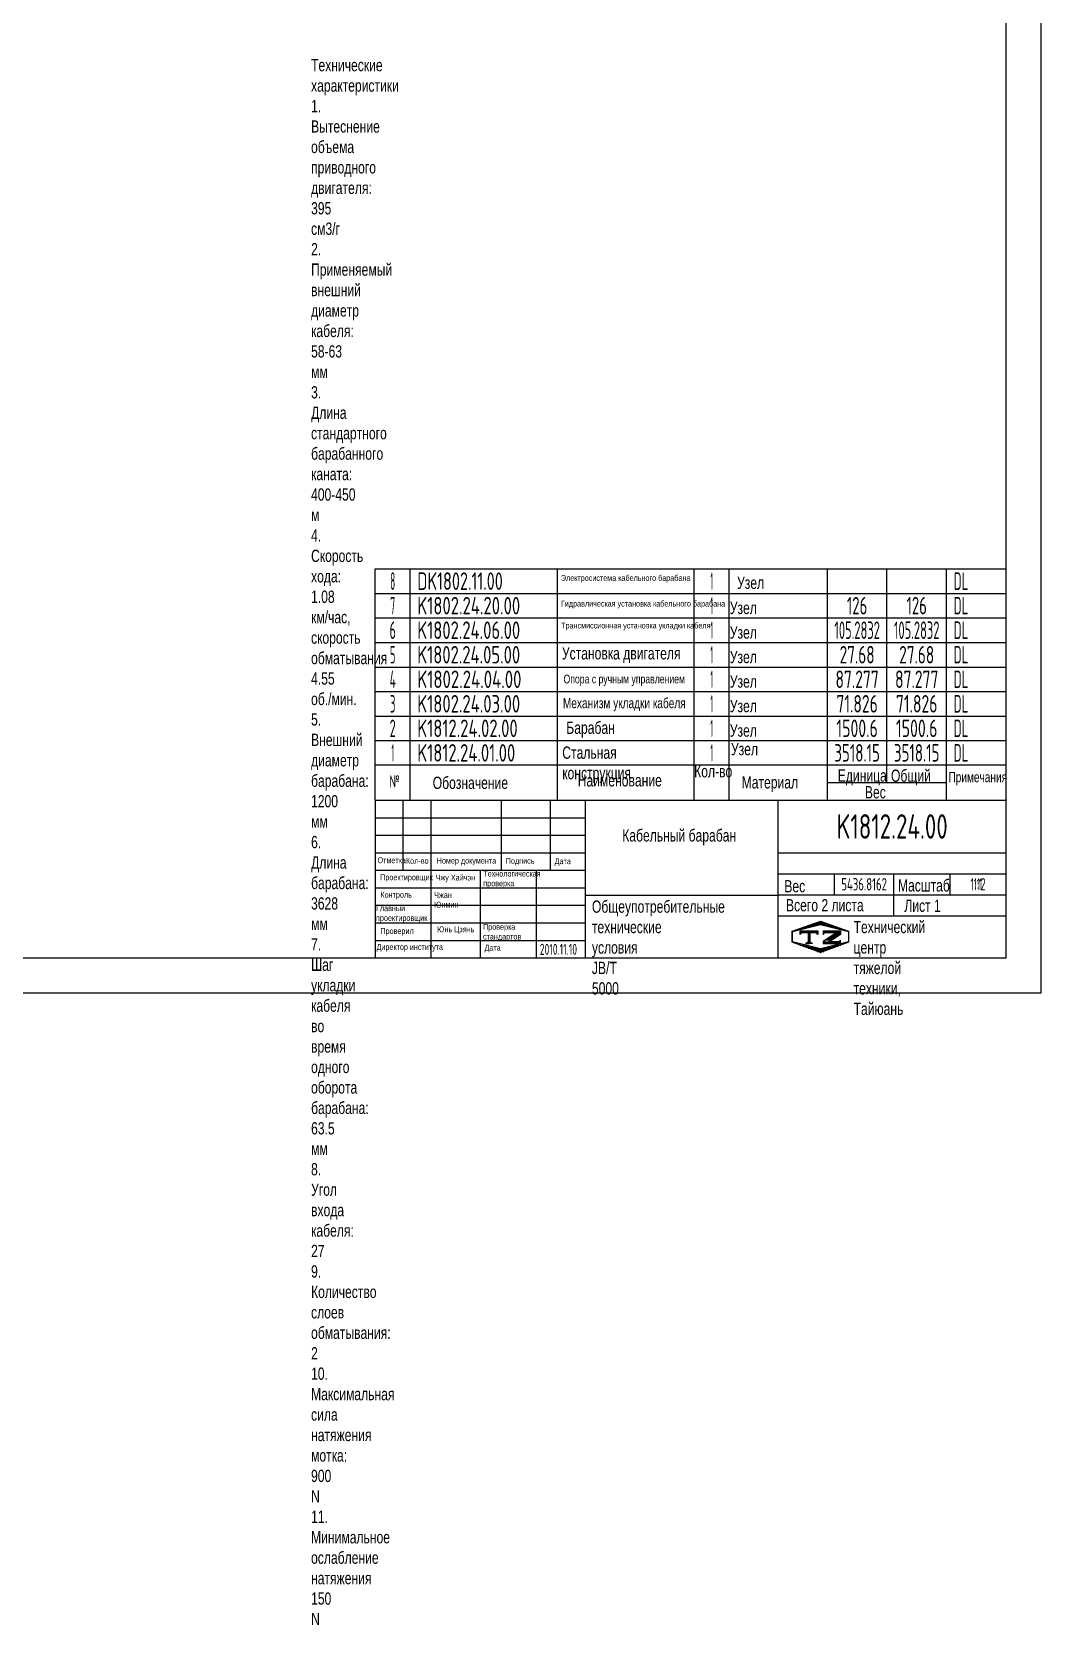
# Model space of a CAD drawing. Header units: millimetres. Extents: x 0 to 10092, y -2165 to 7128.
# Drawn here: x 6636 to 10092, y -2165 to 3291 of the extents above; entities that cross this region are included whole.
import ezdxf
from ezdxf.enums import TextEntityAlignment as Align

# ---------------------------------------------------------------- set-up
doc = ezdxf.new("R2010")
doc.units = ezdxf.units.MM
doc.header["$LTSCALE"] = 120
for name, color, linetype in [('01', 7, 'Continuous'), ('02', 1, 'Continuous'), ('11', 3, 'Continuous'), ('THICK', 7, 'Continuous')]:
    doc.layers.add(name, color=color, linetype=linetype)
doc.styles.get("Standard").update_dxf_attribs({"font": 'isocp', "width": 0.707, "bigfont": 'intecad.shx'})

# ---------------------------------------------------------------- blocks, each defined once
blk = doc.blocks.new('*X27')
at = {"color": 0}
for p, q in [((122.82, 4.8), (123.24, 4.8)), ((122.34, 4.5), (123.72, 4.5))]:
    blk.add_line(p, q, dxfattribs=at)
blk = doc.blocks.new('*X26')
at = {"color": 0}
for p, q in [((120.53, 7.8), (125.53, 7.8)), ((120.53, 7.5), (125.53, 7.5)), ((120.53, 7.2), (120.79, 7.2)), ((125.27, 7.2), (125.53, 7.2))]:
    blk.add_line(p, q, dxfattribs=at)
blk = doc.blocks.new('*X25')
at = {"color": 0}
for p, q in [((122.38, 9.3), (124.32, 9.3)), ((123.24, 9.6), (125.52, 9.6)), ((124.1, 9.9), (128.52, 9.9)), ((124.97, 10.2), (127.67, 10.2)), ((125.83, 10.5), (126.82, 10.5)), ((127.02, 9.6), (129.37, 9.6)), ((128.22, 9.3), (130.22, 9.3)), ((118.22, 7.8), (118.32, 7.8)), ((118.22, 7.5), (118.27, 7.5)), ((118.22, 7.2), (118.27, 7.2)), ((118.22, 6.9), (118.27, 6.9)), ((118.22, 6.6), (118.27, 6.6)), ((118.22, 6.3), (118.27, 6.3)), ((118.22, 6), (118.27, 6)), ((118.22, 5.7), (118.27, 5.7)), ((118.22, 5.4), (118.27, 5.4)), ((118.22, 5.1), (118.27, 5.1)), ((118.22, 4.8), (118.27, 4.8)), ((118.94, 8.1), (119.52, 8.1)), ((119.8, 8.4), (120.72, 8.4)), ((120.66, 8.7), (121.92, 8.7)), ((121.52, 9), (123.12, 9)), ((129.42, 9), (131.07, 9)), ((130.62, 8.7), (131.92, 8.7)), ((131.82, 8.4), (132.77, 8.4)), ((133.02, 8.1), (133.62, 8.1)), ((134.22, 7.8), (134.32, 7.8)), ((134.27, 7.5), (134.32, 7.5)), ((134.27, 7.2), (134.32, 7.2)), ((134.27, 6.9), (134.32, 6.9)), ((134.27, 6.6), (134.32, 6.6)), ((134.27, 6.3), (134.32, 6.3)), ((134.27, 6), (134.32, 6)), ((134.27, 5.7), (134.32, 5.7)), ((134.27, 5.4), (134.32, 5.4)), ((134.27, 5.1), (134.32, 5.1)), ((134.27, 4.8), (134.32, 4.8)), ((118.79, 4.5), (119.42, 4.5)), ((119.61, 4.2), (120.62, 4.2)), ((120.43, 3.9), (121.82, 3.9)), ((121.26, 3.6), (123.02, 3.6)), ((122.08, 3.3), (124.22, 3.3)), ((122.91, 3), (125.42, 3)), ((123.73, 2.7), (128.89, 2.7)), ((124.55, 2.4), (128.07, 2.4)), ((125.38, 2.1), (127.26, 2.1)), ((126.2, 1.8), (126.45, 1.8)), ((127.12, 3), (129.7, 3)), ((128.32, 3.3), (130.51, 3.3)), ((129.52, 3.6), (131.32, 3.6)), ((130.72, 3.9), (132.14, 3.9)), ((131.92, 4.2), (132.95, 4.2)), ((133.12, 4.5), (133.76, 4.5))]:
    blk.add_line(p, q, dxfattribs=at)
blk = doc.blocks.new('*X28')
at = {"color": 0}
for p, q in [((127.06, 7.8), (132.06, 7.8)), ((127.06, 7.5), (132.06, 7.5)), ((127.06, 7.2), (127.32, 7.2)), ((127.84, 5.4), (129.64, 5.4)), ((128.3, 5.7), (130.1, 5.7)), ((128.77, 6), (130.57, 6)), ((129.23, 6.3), (131.04, 6.3)), ((129.7, 6.6), (131.51, 6.6)), ((130.16, 6.9), (131.98, 6.9)), ((130.62, 7.2), (132.06, 7.2))]:
    blk.add_line(p, q, dxfattribs=at)
blk = doc.blocks.new('*X29')
at = {"color": 0}
for p, q in [((127.06, 4.8), (132.06, 4.8)), ((131.84, 5.1), (132.06, 5.1)), ((127.06, 4.5), (132.06, 4.5))]:
    blk.add_line(p, q, dxfattribs=at)

msp = doc.modelspace()

# ---------------------------------------------------------------- linework, layer by layer
at = {"layer": '01', "color": 7}
for p, q in [((7812, 1368), (7812, 1452)), ((7812, 1452), (7932, 1452)), ((7932, 1452), (8436, 1452)), ((8436, 1452), (8904, 1452)), ((8904, 1452), (9024, 1452)), ((9024, 1452), (9360, 1452)), ((9360, 1452), (9564, 1452)), ((9564, 1452), (9768, 1452)), ((9768, 1452), (9972, 1452)), ((9972, 1368), (9972, 1452)), ((7812, 1284), (7812, 1368)), ((9972, 1284), (9972, 1368)), ((7812, 1200), (7812, 1284)), ((9972, 1200), (9972, 1284)), ((7812, 1116), (7812, 1200)), ((9972, 1116), (9972, 1200)), ((7812, 1032), (7812, 1116)), ((9972, 1032), (9972, 1116)), ((7812, 948), (7812, 1032)), ((9972, 948), (9972, 1032)), ((7812, 864), (7812, 948)), ((9972, 864), (9972, 948)), ((7812, 780), (7812, 864)), ((9972, 780), (9972, 864)), ((7812, 660), (7812, 780)), ((7932, 660), (7932, 780)), ((8436, 660), (8436, 780)), ((8904, 660), (8904, 780)), ((9024, 660), (9024, 780)), ((9360, 660), (9360, 780)), ((9564, 720), (9564, 780)), ((9768, 660), (9768, 780)), ((9972, 660), (9972, 780))]:
    msp.add_line(p, q, dxfattribs=at)
for points in [[(9972, 120), (9972, 7008)], [(300, 120), (9972, 120)]]:
    msp.add_lwpolyline(points, dxfattribs=at)
msp.add_point((9972, 660), dxfattribs=at)
at = {"layer": '02', "color": 7}
for p, q in [((7932, 1368), (7932, 1452)), ((8436, 1368), (8436, 1452)), ((8904, 1368), (8904, 1452)), ((9024, 1368), (9024, 1452)), ((9360, 1368), (9360, 1452)), ((9564, 1368), (9564, 1452)), ((9768, 1368), (9768, 1452)), ((7812, 1368), (7932, 1368)), ((7932, 1284), (7932, 1368)), ((7932, 1368), (8436, 1368)), ((8436, 1284), (8436, 1368)), ((8436, 1368), (8904, 1368)), ((8904, 1284), (8904, 1368)), ((8904, 1368), (9024, 1368)), ((9024, 1284), (9024, 1368)), ((9024, 1368), (9360, 1368)), ((9360, 1284), (9360, 1368)), ((9360, 1368), (9564, 1368)), ((9564, 1284), (9564, 1368)), ((9564, 1368), (9768, 1368)), ((9768, 1284), (9768, 1368)), ((9768, 1368), (9972, 1368)), ((7812, 1284), (7932, 1284)), ((7932, 1200), (7932, 1284)), ((7932, 1284), (8436, 1284)), ((8436, 1200), (8436, 1284)), ((8436, 1284), (8904, 1284)), ((8904, 1200), (8904, 1284)), ((8904, 1284), (9024, 1284)), ((9024, 1200), (9024, 1284)), ((9024, 1284), (9360, 1284)), ((9360, 1200), (9360, 1284)), ((9360, 1284), (9564, 1284)), ((9564, 1200), (9564, 1284)), ((9564, 1284), (9768, 1284)), ((9768, 1200), (9768, 1284)), ((9768, 1284), (9972, 1284)), ((7812, 1200), (7932, 1200)), ((7932, 1116), (7932, 1200)), ((7932, 1200), (8436, 1200)), ((8436, 1116), (8436, 1200)), ((8436, 1200), (8904, 1200)), ((8904, 1116), (8904, 1200)), ((8904, 1200), (9024, 1200)), ((9024, 1116), (9024, 1200)), ((9024, 1200), (9360, 1200)), ((9360, 1116), (9360, 1200)), ((9360, 1200), (9564, 1200)), ((9564, 1116), (9564, 1200)), ((9564, 1200), (9768, 1200)), ((9768, 1116), (9768, 1200)), ((9768, 1200), (9972, 1200)), ((7812, 1116), (7932, 1116)), ((7932, 1032), (7932, 1116)), ((7932, 1116), (8436, 1116)), ((8436, 1032), (8436, 1116)), ((8436, 1116), (8904, 1116)), ((8904, 1032), (8904, 1116)), ((8904, 1116), (9024, 1116)), ((9024, 1032), (9024, 1116)), ((9024, 1116), (9360, 1116)), ((9360, 1032), (9360, 1116)), ((9360, 1116), (9564, 1116)), ((9564, 1032), (9564, 1116)), ((9564, 1116), (9768, 1116)), ((9768, 1032), (9768, 1116)), ((9768, 1116), (9972, 1116)), ((7812, 1032), (7932, 1032)), ((7932, 948), (7932, 1032)), ((7932, 1032), (8436, 1032)), ((8436, 948), (8436, 1032)), ((8436, 1032), (8904, 1032)), ((8904, 948), (8904, 1032)), ((8904, 1032), (9024, 1032)), ((9024, 948), (9024, 1032)), ((9024, 1032), (9360, 1032)), ((9360, 948), (9360, 1032)), ((9360, 1032), (9564, 1032)), ((9564, 948), (9564, 1032)), ((9564, 1032), (9768, 1032)), ((9768, 948), (9768, 1032)), ((9768, 1032), (9972, 1032)), ((7812, 948), (7932, 948)), ((7932, 864), (7932, 948)), ((7932, 948), (8436, 948)), ((8436, 864), (8436, 948)), ((8436, 948), (8904, 948)), ((8904, 864), (8904, 948)), ((8904, 948), (9024, 948)), ((9024, 864), (9024, 948)), ((9024, 948), (9360, 948)), ((9360, 864), (9360, 948)), ((9360, 948), (9564, 948)), ((9564, 864), (9564, 948)), ((9564, 948), (9768, 948)), ((9768, 864), (9768, 948)), ((9768, 948), (9972, 948)), ((7812, 864), (7932, 864)), ((7932, 780), (7932, 864)), ((7932, 864), (8436, 864)), ((8436, 780), (8436, 864)), ((8436, 864), (8904, 864)), ((8904, 780), (8904, 864)), ((8904, 864), (9024, 864)), ((9024, 780), (9024, 864)), ((9024, 864), (9360, 864)), ((9360, 780), (9360, 864)), ((9360, 864), (9564, 864)), ((9564, 780), (9564, 864)), ((9564, 864), (9768, 864)), ((9768, 780), (9768, 864)), ((9768, 864), (9972, 864))]:
    msp.add_line(p, q, dxfattribs=at)
for points in [[(10092, 0), (10092, 7128)], [(0, 0), (10092, 0)]]:
    msp.add_lwpolyline(points, dxfattribs=at)
at = {"layer": 'THICK', "color": 7}
for p, q in [((9972, 780), (7812, 780)), ((9360, 720), (9768, 720)), ((7812, 660), (9972, 660)), ((7812, 660), (7812, 120)), ((7812, 660), (9972, 660)), ((7908, 659.7), (7908, 660)), ((7908, 420), (7908, 660)), ((8004, 120), (8004, 660)), ((8244, 420), (8244, 660)), ((8412, 420), (8412, 660)), ((8532, 120), (8532, 660)), ((9192, 120), (9192, 660)), ((9972, 120), (9972, 660)), ((7812, 600), (8532, 600)), ((7812, 540), (8532, 540)), ((7812, 480), (8532, 480)), ((9192, 480), (9972, 480)), ((7812, 420), (8532, 420)), ((8172, 120), (8172, 420)), ((8364, 120), (8364, 420)), ((9192, 408), (9972, 408)), ((9384, 336), (9384, 408)), ((9588, 264), (9588, 408)), ((9780, 336), (9780, 408)), ((7812, 360), (8532, 360)), ((8532, 335.2), (9192, 335.2)), ((9192, 336), (9972, 336)), ((7812, 300), (8532, 300)), ((7812, 240), (8532, 240)), ((9192, 264), (9972, 264)), ((9239.5, 211.3), (9336.8, 245.1)), ((9240.2, 210.5), (9336.2, 234.5)), ((9336.2, 234.5), (9432.2, 210.5)), ((9336.8, 245.1), (9432.8, 211.3)), ((7812, 180), (8532, 180)), ((9239.5, 173.5), (9239.5, 211.3)), ((9336.8, 138.1), (9239.5, 173.5)), ((9240.2, 174.5), (9240.2, 210.5)), ((9336.2, 150.5), (9240.2, 174.5)), ((9267.3, 200.4), (9267.3, 212.4)), ((9267.3, 212.4), (9327.3, 212.4)), ((9273.3, 206.4), (9267.3, 200.4)), ((9321.3, 206.4), (9273.3, 206.4)), ((9297.3, 176.3), (9285.6, 169)), ((9285.6, 169), (9297.3, 169)), ((9294.6, 206.4), (9294.6, 173.5)), ((9297.3, 206.4), (9297.3, 173.5)), ((9297.3, 176.3), (9308.9, 169)), ((9308.9, 169), (9297.3, 169)), ((9300.3, 206.4), (9300.3, 173.5)), ((9327.3, 200.4), (9321.3, 206.4)), ((9327.3, 212.4), (9327.3, 200.4)), ((9432.2, 174.5), (9336.2, 150.5)), ((9432.8, 173.5), (9336.8, 138.1)), ((9345.6, 212.4), (9345.6, 200.4)), ((9345.6, 212.4), (9405.6, 212.4)), ((9345.6, 200.4), (9351.6, 206.4)), ((9392.9, 206.4), (9345.6, 175.8)), ((9345.6, 175.8), (9345.6, 169)), ((9345.6, 169), (9405.6, 169)), ((9351.6, 206.4), (9392.9, 206.4)), ((9374.9, 180.8), (9365.7, 175)), ((9399.6, 175), (9365.7, 175)), ((9405.6, 200.5), (9374.9, 180.8)), ((9405.6, 181), (9399.6, 175)), ((9405.6, 212.4), (9405.6, 200.4)), ((9405.6, 169), (9405.6, 181)), ((9432.2, 210.5), (9432.2, 174.5)), ((9432.8, 211.3), (9432.8, 173.5)), ((7812, 120), (9972, 120))]:
    msp.add_line(p, q, dxfattribs=at)

# ---------------------------------------------------------------- block references
at = {"layer": 'THICK', "color": 7, "xscale": 12, "yscale": 12, "zscale": 12}
for name in ['*X25', '*X26', '*X27', '*X28', '*X29']:
    msp.add_blockref(name, (7820.9, 117.1), dxfattribs=at)

# ---------------------------------------------------------------- texts
at = {"layer": '01', "attachment_point": 1}
for s, insert, char_height, width in [('{\\fArial|b0|i0|c204|p34;Технические характеристики\\P1. Вытеснение объема приводного двигателя: 395 см3/г\\P2. Применяемый внешний диаметр кабеля: 58-63 мм\\P3. Длина стандартного барабанного каната: 400-450 м\\P4. Скорость хода: 1.08 км/час, скорость обматывания 4.55 об./мин.\\P5. Внешний диаметр барабана: 1200 мм\\P6. Длина барабана: 3628 мм\\P7. Шаг укладки кабеля во время одного оборота барабана: 63.5 мм\\P8. Угол входа кабеля: 27\\P9. Количество слоев обматывания: 2\\P10. Максимальная сила натяжения мотка: 900 \\fArial|b0|i0|c0|p34;N\\P\\fArial|b0|i0|c204|p34;11. Минимальное ослабление натяжения \\fArial|b0|i0|c0|p34;150 N}', (7592.4, 3198), 42, 3.903), ('{\\fArial|b0|i0|c204|p34;Стальная конструкция}', (8452.5, 843.7), 42, 1.067), ('{\\fArial|b0|i0|c204|p34;Обозначение}', (8008.9, 740.4), 42, 3.412), ('{\\fArial|b0|i0|c204|p34;Технологическая\\Pпроверка}', (8182, 418.4), 20, 2.521), ('{\\fArial|b0|i0|c204|p34;Чжан Юнмин}', (8013.8, 345.4), 20, 1.681), ('{\\fArial|b0|i0|c204|p34;Общеупотребительные\\Pтехнические условия \\fArial|b0|i0|c0|p34;JB/T 5000}', (8554, 316.5), 42, 0.944), ('{\\fArial|b0|i0|c204|p34;Технический центр\\Pтяжелой техники, Тайюань}', (9449.9, 246.6), 42, 0.945)]:
    msp.add_mtext(s, dxfattribs=dict(at, insert=insert, char_height=char_height, width=width))
for s, insert, char_height in [('{\\fArial|b0|i0|c204|p34;Электросистема кабельного барабана}', (8447.8, 1431), 20), ('{\\fArial|b0|i0|c204|p34;Узел}', (9050.9, 1425.4), 42), ('{\\fArial|b0|i0|c204|p34;Гидравлическая установка кабельного барабана}', (8447.9, 1343.1), 20), ('{\\fArial|b0|i0|c204|p34;Узел}', (9026.1, 1339.3), 42), ('{\\fArial|b0|i0|c204|p34;Трансмиссионная установка укладки кабеля}', (8448.5, 1268), 20), ('{\\fArial|b0|i0|c204|p34;Узел}', (9026.1, 1255.3), 42), ('{\\fArial|b0|i0|c204|p34;Установка двигателя}', (8451.2, 1183.9), 42), ('{\\fArial|b0|i0|c204|p34;Узел}', (9026.1, 1171.3), 42), ('{\\fArial|b0|i0|c204|p34;Опора с ручным управлением}', (8456.7, 1089.9), 30), ('{\\fArial|b0|i0|c204|p34;Узел}', (9026.1, 1087.3), 42), ('{\\fArial|b0|i0|c204|p34;Механизм укладки кабеля}', (8454.6, 1010), 35), ('{\\fArial|b0|i0|c204|p34;Узел}', (9026.1, 1003.3), 42), ('{\\fArial|b0|i0|c204|p34;Барабан}', (8466.3, 929), 42), ('{\\fArial|b0|i0|c204|p34;Узел}', (9026.1, 919.3), 42), ('{\\fArial|b0|i0|c204|p34;Узел}', (9030, 855.8), 42), ('{\\fArial|b0|i0|c204|p34;Кол-во}', (8904, 780), 42), ('{\\fArial|b0|i0|c204|p34;Единица}', (9395.7, 765.4), 42), ('{\\fArial|b0|i0|c204|p34;Общий}', (9578, 764.8), 42), ('{\\Fisocp,intecad|c204;№}', (7860.4, 745.5), 42), ('{\\fArial|b0|i0|c204|p34;Наименование}', (8505.4, 748.9), 42), ('{\\fArial|b0|i0|c204|p34;Материал}', (9066.7, 742.1), 42), ('{\\fArial|b0|i0|c204|p34;Примечания}', (9774.7, 756.6), 35), ('{\\fArial|b0|i0|c204|p34;Вес}', (9488.6, 708.1), 42), ('{\\fArial|b0|i0|c204|p34;Кабельный барабан}', (8657.8, 560.3), 42), ('{\\fArial|b0|i0|c204|p34;Отметка}', (7820, 464.1), 20), ('{\\fArial|b0|i0|c204|p34;Кол-во}', (7917.1, 462), 20), ('{\\fArial|b0|i0|c204|p34;Номер документа}', (8022.7, 463), 20), ('{\\fArial|b0|i0|c204|p34;Подпись}', (8259.2, 462.4), 20), ('{\\fArial|b0|i0|c204|p34;Дата}', (8426.3, 460.9), 20), ('{\\fArial|b0|i0|c204|p34;Проектировщик}', (7829, 405.8), 20), ('{\\fArial|b0|i0|c204|p34;\\C3;Чжу Хайчэн}', (8018.9, 405), 20), ('{\\fArial|b0|i0|c204|p34;Вес}', (9212.8, 386.4), 42), ('{\\fArial|b0|i0|c204|p34;Масштаб}', (9601.9, 389.2), 42), ('{\\fArial|b0|i0|c204|p34;Контроль}', (7829.8, 346.2), 20), ('{\\fArial|b0|i0|c204|p34;Главный\\Pпроектировщик}', (7814.7, 299.9), 20), ('{\\fArial|b0|i0|c204|p34;Всего 2 листа}', (9218.5, 321.3), 42), ('{\\fArial|b0|i0|c204|p34;Лист 1}', (9623.7, 319.4), 42), ('{\\fArial|b0|i0|c204|p34;Проверил}', (7829.8, 221.8), 20), ('{\\fArial|b0|i0|c204|p34;Юнь Цзянь}', (8024, 227.7), 20), ('{\\fArial|b0|i0|c204|p34;Проверка\\Pстандартов}', (8181.1, 236.2), 20), ('{\\fArial|b0|i0|c204|p34;Директор института}', (7816.4, 167.3), 20), ('{\\fArial|b0|i0|c204|p34;Дата}', (8186.2, 164.8), 20)]:
    msp.add_mtext(s, dxfattribs=dict(at, insert=insert, char_height=char_height))
at = {"layer": '11', "color": 7}
for s, height, width, p, p2 in [('8', 60, 0.514182, (7863.5, 1380), (7880.5, 1380)), ('DK1802.11.00', 60, 0.69197, (7956, 1380), (8248.9, 1380)), ('1', 60, 0.404, (8959.8, 1380), (8968.2, 1380)), ('DL', 60, 0.628444, (9792, 1380), (9842.9, 1380)), ('7', 60, 0.514182, (7863.5, 1296), (7880.5, 1296)), ('K1802.24.20.00', 60, 0.694458, (7956, 1296), (8308.3, 1296)), ('1', 60, 0.404, (8959.8, 1296), (8968.2, 1296)), ('126', 60, 0.64807, (9427, 1296), (9497, 1296)), ('126', 60, 0.64807, (9631, 1296), (9701, 1296)), ('DL', 60, 0.628444, (9792, 1296), (9842.9, 1296)), ('6', 60, 0.600695, (7861.2, 1212), (7882.8, 1212)), ('K1802.24.06.00', 60, 0.694458, (7956, 1212), (8308.3, 1212)), ('1', 60, 0.404, (8959.8, 1212), (8968.2, 1212)), ('105.2832', 60, 0.529525, (9384, 1212), (9540, 1212)), ('105.2832', 60, 0.529525, (9588, 1212), (9744, 1212)), ('DL', 60, 0.628444, (9792, 1212), (9842.9, 1212)), ('5', 60, 0.527686, (7862.6, 1128), (7881.4, 1128)), ('K1802.24.05.00', 60, 0.694458, (7956, 1128), (8308.3, 1128)), ('1', 60, 0.404, (8959.8, 1128), (8968.2, 1128)), ('27.68', 60, 0.677137, (9402.1, 1128), (9521.9, 1128)), ('27.68', 60, 0.677137, (9606.1, 1128), (9725.9, 1128)), ('DL', 60, 0.628444, (9792, 1128), (9842.9, 1128)), ('4', 60, 0.543846, (7861.4, 1044), (7882.6, 1044)), ('K1802.24.04.00', 60, 0.694605, (7956, 1044), (8312.6, 1044)), ('1', 60, 0.404, (8959.8, 1044), (8968.2, 1044)), ('87.277', 60, 0.677945, (9387.8, 1044), (9536.2, 1044)), ('87.277', 60, 0.677945, (9591.8, 1044), (9740.2, 1044)), ('DL', 60, 0.628444, (9792, 1044), (9842.9, 1044)), ('3', 60, 0.527686, (7862.6, 960), (7881.4, 960)), ('K1802.24.03.00', 60, 0.694458, (7956, 960), (8308.3, 960)), ('1', 60, 0.404, (8959.8, 960), (8968.2, 960)), ('71.826', 60, 0.676697, (9391, 960), (9533, 960)), ('71.826', 60, 0.676697, (9595, 960), (9737, 960)), ('DL', 60, 0.628444, (9792, 960), (9842.9, 960)), ('2', 60, 0.562593, (7861.7, 876), (7882.3, 876)), ('K1812.24.02.00', 60, 0.694154, (7956, 876), (8299.8, 876)), ('1', 60, 0.404, (8959.8, 876), (8968.2, 876)), ('1500.6', 60, 0.676697, (9391, 876), (9533, 876)), ('1500.6', 60, 0.676697, (9595, 876), (9737, 876)), ('DL', 60, 0.628444, (9792, 876), (9842.9, 876)), ('1', 60, 0.404, (7867.8, 792), (7876.2, 792)), ('K1812.24.01.00', 60, 0.693836, (7956, 792), (8291.4, 792)), ('1', 60, 0.404, (8959.8, 792), (8968.2, 792)), ('3518.15', 60, 0.651397, (9384, 792), (9540, 792)), ('3518.15', 60, 0.651397, (9588, 792), (9744, 792)), ('DL', 60, 0.628444, (9792, 792), (9842.9, 792)), ('K1812.24.00', 84, 0.690823, (9391.8, 528), (9772.2, 528)), ('5436.8162', 42, 0.650481, (9408, 351), (9564, 351)), ('1:12', 42, 0.651478, (9849.9, 351), (9902.1, 351)), ('1:1', 42, 0.614783, (9861.2, 351), (9890.8, 351))]:
    msp.add_text(s, height=height, dxfattribs=dict(at, width=width)).set_placement(p, p2, align=Align.FIT)
at = {"layer": '11', "color": 7, "width": 0.707}
msp.add_text('2010.11.10', height=37.8, dxfattribs=at).set_placement((8375.2, 130.3))

doc.saveas('drawing.dxf')
